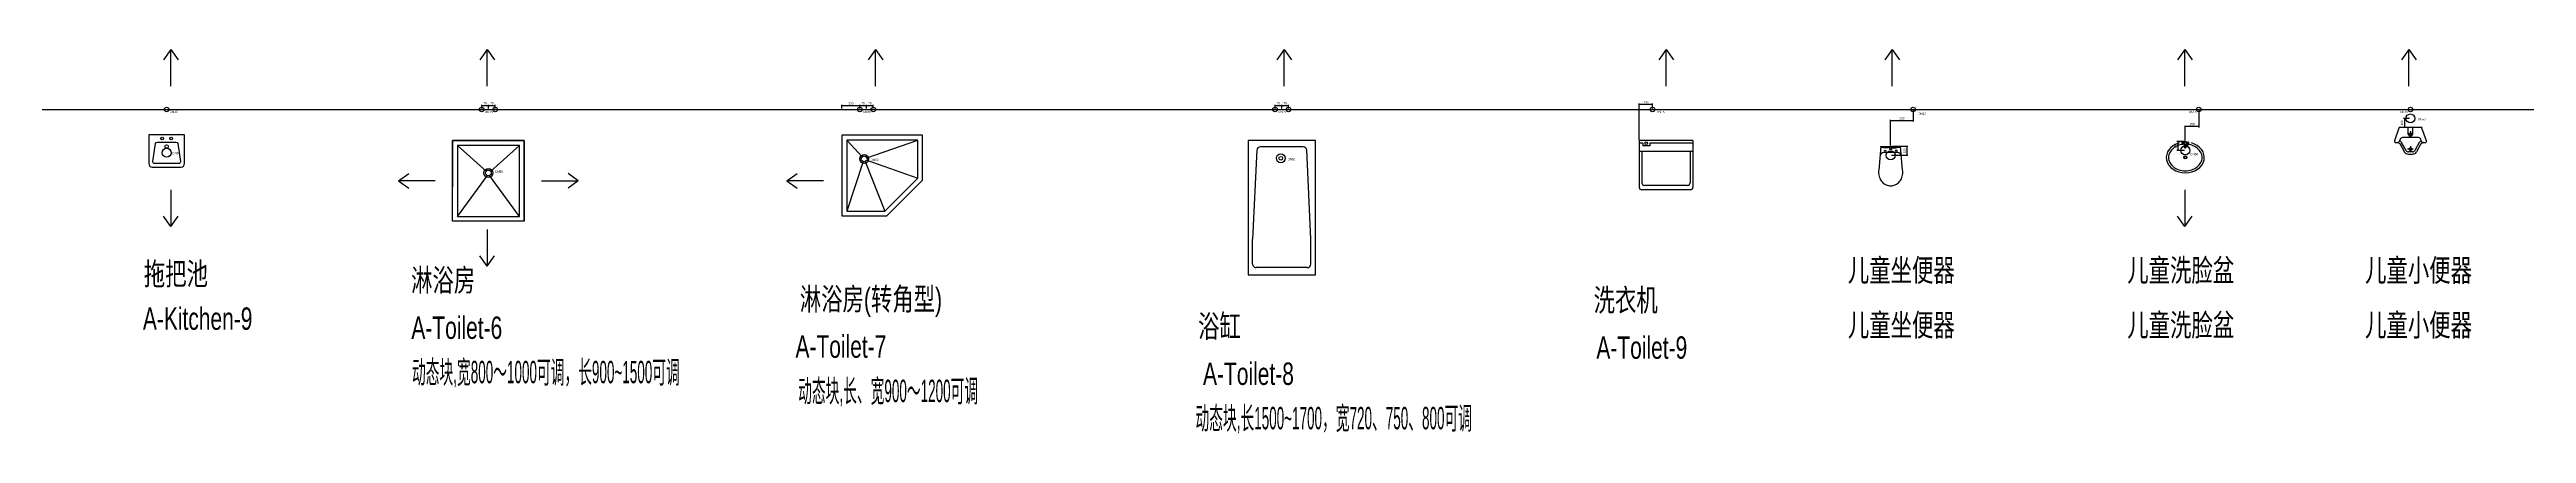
# Model space of a CAD drawing. Extents: x -84241 to 2571207, y -257003 to 1687411.
# Drawn here: x 10844 to 38492, y -257003 to -252718 of the extents above; entities that cross this region are included whole.
import ezdxf
from ezdxf.enums import TextEntityAlignment as Align

# ---------------------------------------------------------------- set-up
doc = ezdxf.new("R2010")
doc.units = 0
doc.header["$LTSCALE"] = 1000
doc.layers.get('0').update_dxf_attribs({"linetype": 'CONTINUOUS'})
doc.layers.get('Defpoints').update_dxf_attribs({"linetype": 'CONTINUOUS'})
for name, color, linetype in [('AD-NAME-ROOM', 9, 'CONTINUOUS'), ('AE-EQPM-KICH', 84, 'CONTINUOUS'), ('AE-EQPM-TOLT', 70, 'CONTINUOUS')]:
    doc.layers.add(name, color=color, linetype=linetype)
doc.styles.add('TH-STYLE1', font='', dxfattribs={"width": 0.8})
doc.styles.get('TH-STYLE1').set_extended_font_data('华文仿宋')
doc.dimstyles.new('TH-DIM10', dxfattribs={"dimscale": 10, "dimtxt": 2.5, "dimasz": 2, "dimexe": 1, "dimexo": 1, "dimgap": 1.5, "dimtad": 1, "dimdec": 3, "dimdsep": 46, "dimtxsty": 'TH-STYLE1', "dimblk1": 'ARCHTICK', "dimblk2": 'ARCHTICK', "dimsah": 1, "dimcen": -1, "dimclrd": 256, "dimclre": 256, "dimclrt": 256, "dimazin": 0, "dimtfac": 1, "dimtdec": 3, "dimtix": 1, "dimtmove": 2, "dimatfit": 0, "dimldrblk": 'ARCHTICK', "dimfxl": 2, "dimtolj": 1, "dimtzin": 0, "dimlwd": -1, "dimlwe": -1, "dimarcsym": 0})

# ---------------------------------------------------------------- blocks, each defined once
blk = doc.blocks.new('A-Kitchen-9')
at = {"ltscale": 0.6}
blk.add_line((400, -320), (400, 0), dxfattribs=at)
blk.add_lwpolyline([(400, 0), (0, 0), (0, -320, 0.414214), (40, -360), (360, -360, 0.414214), (400, -320)], format="xyb", dxfattribs=at)
blk.add_lwpolyline([(400, 0), (0, 0), (0, -320, 0.414214), (40, -360), (360, -360, 0.414214), (400, -320)], format="xyb", dxfattribs=at)
blk.add_lwpolyline([(323, -97), (356, -297, -0.463455), (336, -320), (64, -320, -0.463455), (44, -297), (77, -97, -0.366629), (97, -80), (303, -80, -0.366629)], format="xyb", close=True, dxfattribs=at)
blk.add_lwpolyline([(323, -97), (356, -297, -0.463455), (336, -320), (64, -320, -0.463455), (44, -297), (77, -97, -0.366629), (97, -80), (303, -80, -0.366629)], format="xyb", close=True, dxfattribs=at)
for centre, radius in [((150, -40), 15), ((200, -130), 20), ((250, -40), 15)]:
    blk.add_circle(centre, radius, dxfattribs=at)
blk = doc.blocks.new('*U452')
for p, q in [((0, 800), (0, 0)), ((900, 800), (0, 800)), ((53, 747), (53, 53)), ((847, 747), (53, 747)), ((341, 426), (53, 747)), ((847, 747), (391, 412)), ((341, 374), (53, 53)), ((847, 53), (391, 390)), ((0, 0), (518, 0)), ((53, 53), (496, 53))]:
    blk.add_line(p, q)
blk.add_lwpolyline([(900, 800), (900, 0), (0, 0), (0, 800), (900, 800)])
blk.add_lwpolyline([(53, 53), (847, 53), (847, 747), (53, 747)], close=True)
blk.add_circle((361, 400), 32.3)
blk = doc.blocks.new('*U453')
for p, q in [((0, 0), (0, -900)), ((900, 0), (0, 0)), ((0, 0), (0, -900)), ((900, 0), (0, 0)), ((900, -500), (900, 0)), ((900, -500), (900, 0)), ((53, -53), (53, -847)), ((847, -53), (53, -53)), ((53, -53), (53, -847)), ((847, -53), (53, -53)), ((226, -240), (53, -53)), ((278, -276), (847, -478)), ((279, -252), (847, -53)), ((847, -478), (847, -53)), ((237, -293), (53, -847)), ((261, -293), (478, -847)), ((478, -847), (847, -478)), ((500, -900), (900, -500)), ((0, -900), (500, -900)), ((0, -900), (500, -900)), ((53, -847), (478, -847)), ((53, -847), (478, -847))]:
    blk.add_line(p, q)
blk.add_circle((248, -263), 32.3)
blk = doc.blocks.new('A-Toilet-9')
for p, q in [((-300, 0), (-300, 520)), ((-270, 550), (270, 550)), ((-270, 120), (-270, 470)), ((-240, 500), (240, 500)), ((270, 120), (270, 470)), ((300, 0), (300, 520)), ((-300, 120), (300, 120)), ((-300, 30), (180, 30)), ((-300, 0), (300, 0)), ((180, 60), (260, 60)), ((180, 30), (180, 60)), ((260, 30), (260, 60)), ((260, 30), (300, 30))]:
    blk.add_line(p, q)
blk.add_circle((220, 30), 15)
for centre, start, end in [((-270, 520), 90, 180), ((-240, 470), 90, 180), ((240, 470), 0, 90), ((270, 520), 0, 90)]:
    blk.add_arc(centre, 30, start, end)
blk = doc.blocks.new('_ArchTick')
at = {"color": 0, "linetype": 'ByBlock', "const_width": 0.4}
blk.add_lwpolyline([(-0.5, -0.5), (0.5, 0.5)], dxfattribs=at)
blk = doc.blocks.new('*D474')
at = {"transparency": 16777216}
for p, q in [((15743, -253377), (15743, -253335)), ((15818, -253345), (15743, -253345)), ((15818, -253377), (15818, -253335))]:
    blk.add_line(p, q, dxfattribs=at)
at = {"layer": 'Defpoints', "color": 0, "transparency": 16777216}
for p in [(15743, -253345), (15743, -253387), (15818, -253387)]:
    blk.add_point(p, dxfattribs=at)
at = {"transparency": 16777216, "xscale": 10, "yscale": 10, "zscale": 10, "rotation": 180}
blk.add_blockref('_ArchTick', (15743, -253345), dxfattribs=at)
at = {"transparency": 16777216, "xscale": 10, "yscale": 10, "zscale": 10}
blk.add_blockref('_ArchTick', (15818, -253345), dxfattribs=at)
at = {"transparency": 16777216, "insert": (15781, -253317), "char_height": 25, "attachment_point": 5, "style": 'TH-STYLE1'}
blk.add_mtext('\\A1;75', dxfattribs=at)
blk = doc.blocks.new('*D475')
at = {"transparency": 16777216}
for p, q in [((15668, -253377), (15668, -253335)), ((15743, -253345), (15668, -253345)), ((15743, -253377), (15743, -253335))]:
    blk.add_line(p, q, dxfattribs=at)
at = {"layer": 'Defpoints', "color": 0, "transparency": 16777216}
for p in [(15668, -253345), (15668, -253387), (15743, -253387)]:
    blk.add_point(p, dxfattribs=at)
at = {"transparency": 16777216, "xscale": 10, "yscale": 10, "zscale": 10, "rotation": 180}
blk.add_blockref('_ArchTick', (15668, -253345), dxfattribs=at)
at = {"transparency": 16777216, "xscale": 10, "yscale": 10, "zscale": 10}
blk.add_blockref('_ArchTick', (15743, -253345), dxfattribs=at)
at = {"transparency": 16777216, "insert": (15706, -253317), "char_height": 25, "attachment_point": 5, "style": 'TH-STYLE1'}
blk.add_mtext('\\A1;75', dxfattribs=at)
blk = doc.blocks.new('*D476')
at = {"transparency": 16777216}
for p, q in [((19964, -253377), (19964, -253335)), ((20039, -253345), (19964, -253345)), ((20039, -253377), (20039, -253335))]:
    blk.add_line(p, q, dxfattribs=at)
at = {"layer": 'Defpoints', "color": 0, "transparency": 16777216}
for p in [(19964, -253345), (19964, -253387), (20039, -253387)]:
    blk.add_point(p, dxfattribs=at)
at = {"transparency": 16777216, "xscale": 10, "yscale": 10, "zscale": 10, "rotation": 180}
blk.add_blockref('_ArchTick', (19964, -253345), dxfattribs=at)
at = {"transparency": 16777216, "xscale": 10, "yscale": 10, "zscale": 10}
blk.add_blockref('_ArchTick', (20039, -253345), dxfattribs=at)
at = {"transparency": 16777216, "insert": (20001, -253317), "char_height": 25, "attachment_point": 5, "style": 'TH-STYLE1'}
blk.add_mtext('\\A1;75', dxfattribs=at)
blk = doc.blocks.new('*D477')
at = {"transparency": 16777216}
for p, q in [((19889, -253377), (19889, -253335)), ((19964, -253345), (19889, -253345)), ((19964, -253377), (19964, -253335))]:
    blk.add_line(p, q, dxfattribs=at)
at = {"layer": 'Defpoints', "color": 0, "transparency": 16777216}
for p in [(19889, -253345), (19889, -253387), (19964, -253387)]:
    blk.add_point(p, dxfattribs=at)
at = {"transparency": 16777216, "xscale": 10, "yscale": 10, "zscale": 10, "rotation": 180}
blk.add_blockref('_ArchTick', (19889, -253345), dxfattribs=at)
at = {"transparency": 16777216, "xscale": 10, "yscale": 10, "zscale": 10}
blk.add_blockref('_ArchTick', (19964, -253345), dxfattribs=at)
at = {"transparency": 16777216, "insert": (19926, -253317), "char_height": 25, "attachment_point": 5, "style": 'TH-STYLE1'}
blk.add_mtext('\\A1;75', dxfattribs=at)
blk = doc.blocks.new('*D478')
at = {"transparency": 16777216}
for p, q in [((19689, -253377), (19689, -253335)), ((19889, -253345), (19689, -253345)), ((19889, -253377), (19889, -253335))]:
    blk.add_line(p, q, dxfattribs=at)
at = {"layer": 'Defpoints', "color": 0, "transparency": 16777216}
for p in [(19689, -253345), (19689, -253387), (19889, -253387)]:
    blk.add_point(p, dxfattribs=at)
at = {"transparency": 16777216, "xscale": 10, "yscale": 10, "zscale": 10, "rotation": 180}
blk.add_blockref('_ArchTick', (19689, -253345), dxfattribs=at)
at = {"transparency": 16777216, "xscale": 10, "yscale": 10, "zscale": 10}
blk.add_blockref('_ArchTick', (19889, -253345), dxfattribs=at)
at = {"transparency": 16777216, "insert": (19789, -253317), "char_height": 25, "attachment_point": 5, "style": 'TH-STYLE1'}
blk.add_mtext('\\A1;200', dxfattribs=at)
blk = doc.blocks.new('*U449')
for p, q in [((70, 614), (70, 136)), ((1100, 700), (105, 654)), ((1378, 700), (1100, 700)), ((1418, 660), (1418, 90)), ((105, 96), (1100, 50)), ((1378, 50), (1100, 50))]:
    blk.add_line(p, q)
for points in [[(1500, 750), (0, 750)], [(0, 750), (0, 0)], [(1500, 0), (1500, 750)], [(0, 0), (1500, 0)]]:
    blk.add_lwpolyline(points)
blk.add_circle((197, 364), 20)
for centre, start, end in [((110, 614), 96.6325, 180), ((1378, 660), 0, 90), ((110, 136), 180, 263.3675), ((1378, 90), 270, 0)]:
    blk.add_arc(centre, 40, start, end)
blk = doc.blocks.new('*D479')
at = {"transparency": 16777216}
for p, q in [((24599, -253377), (24599, -253335)), ((24674, -253345), (24599, -253345)), ((24674, -253377), (24674, -253335))]:
    blk.add_line(p, q, dxfattribs=at)
at = {"layer": 'Defpoints', "color": 0, "transparency": 16777216}
for p in [(24599, -253345), (24599, -253387), (24674, -253387)]:
    blk.add_point(p, dxfattribs=at)
at = {"transparency": 16777216, "xscale": 10, "yscale": 10, "zscale": 10, "rotation": 180}
blk.add_blockref('_ArchTick', (24599, -253345), dxfattribs=at)
at = {"transparency": 16777216, "xscale": 10, "yscale": 10, "zscale": 10}
blk.add_blockref('_ArchTick', (24674, -253345), dxfattribs=at)
at = {"transparency": 16777216, "insert": (24636, -253317), "char_height": 25, "attachment_point": 5, "style": 'TH-STYLE1'}
blk.add_mtext('\\A1;75', dxfattribs=at)
blk = doc.blocks.new('*D480')
at = {"transparency": 16777216}
for p, q in [((24524, -253377), (24524, -253335)), ((24599, -253345), (24524, -253345)), ((24599, -253377), (24599, -253335))]:
    blk.add_line(p, q, dxfattribs=at)
at = {"layer": 'Defpoints', "color": 0, "transparency": 16777216}
for p in [(24524, -253345), (24524, -253387), (24599, -253387)]:
    blk.add_point(p, dxfattribs=at)
at = {"transparency": 16777216, "xscale": 10, "yscale": 10, "zscale": 10, "rotation": 180}
blk.add_blockref('_ArchTick', (24524, -253345), dxfattribs=at)
at = {"transparency": 16777216, "xscale": 10, "yscale": 10, "zscale": 10}
blk.add_blockref('_ArchTick', (24599, -253345), dxfattribs=at)
at = {"transparency": 16777216, "insert": (24561, -253317), "char_height": 25, "attachment_point": 5, "style": 'TH-STYLE1'}
blk.add_mtext('\\A1;75', dxfattribs=at)
blk = doc.blocks.new('*D481')
at = {"transparency": 16777216}
for p, q in [((28587, -253724), (28587, -253322)), ((28737, -253332), (28587, -253332)), ((28737, -253377), (28737, -253322))]:
    blk.add_line(p, q, dxfattribs=at)
at = {"layer": 'Defpoints', "color": 0, "transparency": 16777216}
for p in [(28587, -253332), (28737, -253387), (28587, -253734)]:
    blk.add_point(p, dxfattribs=at)
at = {"transparency": 16777216, "xscale": 10, "yscale": 10, "zscale": 10, "rotation": 180}
blk.add_blockref('_ArchTick', (28587, -253332), dxfattribs=at)
at = {"transparency": 16777216, "xscale": 10, "yscale": 10, "zscale": 10}
blk.add_blockref('_ArchTick', (28737, -253332), dxfattribs=at)
at = {"transparency": 16777216, "insert": (28662, -253304), "char_height": 25, "attachment_point": 5, "style": 'TH-STYLE1'}
blk.add_mtext('\\A1;150', dxfattribs=at)
blk = doc.blocks.new('*D498')
at = {"transparency": 16777216}
for p, q in [((31395, -253788), (31395, -253501)), ((31395, -253511), (31645, -253511)), ((31645, -253397), (31645, -253521))]:
    blk.add_line(p, q, dxfattribs=at)
at = {"layer": 'Defpoints', "color": 0, "transparency": 16777216}
for p in [(31645, -253387), (31645, -253511), (31395, -253798)]:
    blk.add_point(p, dxfattribs=at)
at = {"transparency": 16777216, "xscale": 10, "yscale": 10, "zscale": 10, "rotation": 180}
blk.add_blockref('_ArchTick', (31395, -253511), dxfattribs=at)
at = {"transparency": 16777216, "xscale": 10, "yscale": 10, "zscale": 10}
blk.add_blockref('_ArchTick', (31645, -253511), dxfattribs=at)
at = {"transparency": 16777216, "insert": (31520, -253484), "char_height": 25, "attachment_point": 5, "style": 'TH-STYLE1'}
blk.add_mtext('\\A1;250', dxfattribs=at)
blk = doc.blocks.new('*D499')
at = {"transparency": 16777216}
for p, q in [((31405, -253798), (31587, -253798)), ((31577, -253798), (31577, -253898)), ((31405, -253898), (31587, -253898))]:
    blk.add_line(p, q, dxfattribs=at)
at = {"layer": 'Defpoints', "color": 0, "transparency": 16777216}
for p in [(31395, -253798), (31395, -253898), (31577, -253898)]:
    blk.add_point(p, dxfattribs=at)
at = {"transparency": 16777216, "xscale": 10, "yscale": 10, "zscale": 10}
for p, rotation in [((31577, -253798), 90), ((31577, -253898), 270)]:
    blk.add_blockref('_ArchTick', p, dxfattribs=dict(at, rotation=rotation))
at = {"transparency": 16777216, "insert": (31550, -253848), "char_height": 25, "attachment_point": 5, "rotation": 90, "style": 'TH-STYLE1'}
blk.add_mtext('\\A1;100', dxfattribs=at)
blk = doc.blocks.new('*U459')
at = {"layer": 'AE-EQPM-TOLT'}
for p, q in [((-111, 0), (-133, -264)), ((-113, 0), (-113, -7)), ((-113, 0), (111, 0)), ((74, -70), (-74, -70)), ((-71, -47), (-53, -47)), ((71, -47), (53, -47))]:
    blk.add_line(p, q, dxfattribs=at)
at = {"layer": 'AE-EQPM-TOLT', "flags": 128}
for points in [[(133, -264), (111, 0), (111, -7)], [(71, -11), (34, -11), (-3, -11)]]:
    blk.add_lwpolyline(points, dxfattribs=at)
at = {"layer": 'AE-EQPM-TOLT'}
blk.add_circle((0, -29), 11.3, dxfattribs=at)
for centre, radius, start, end in [((31, -290), 166, 170.9474, 180), ((-74, -115), 45, 90, 170.9474), ((-110, -7), 3, 181.9987, 266.7733), ((-3, 5444), 5455, 268.8811, 270.0042), ((-53, 58), 73.8, 249.3847, 290.6153), ((-45, -59), 27.9, 156.1865, 203.8135), ((-78, -59), 27.9, 336.1865, 23.8135), ((41, 124), 140, 255.1108, 284.8892), ((78, -59), 27.9, 156.1865, 203.8135), ((71, 645), 656, 270.0013, 273.2258), ((45, -59), 27.9, 336.1865, 23.8135), ((74, -115), 45, 9.0526, 90), ((108, -7), 3, 273.2286, 357.9996), ((-31, -290), 166, 0, 9.0526), ((31, -290), 166, 180, 200.4451), ((16, -296), 150, 200.4451, 221.9872), ((6, -304), 137, 221.9872, 245.2863), ((0, -318), 122, 245.2863, 270), ((0, -318), 122, 270, 294.7137), ((-6, -304), 137, 294.7137, 318.0128), ((-16, -296), 150, 318.0128, 339.5549), ((-31, -290), 166, 339.5549, 0)]:
    blk.add_arc(centre, radius, start, end, dxfattribs=at)
blk = doc.blocks.new('*U460')
at = {"layer": 'AE-EQPM-TOLT'}
for p, q in [((-13, -21), (-13, -13)), ((-13, -21), (-13, -13)), ((13, -21), (13, -13)), ((13, -21), (13, -13))]:
    blk.add_line(p, q, dxfattribs=at)
for centre, radius in [((0, -177), 16), ((0, -177), 16), ((0, -21), 13.4), ((0, -21), 13.4), ((0, -177), 12), ((0, -177), 12)]:
    blk.add_circle(centre, radius, dxfattribs=at)
for centre, radius, start, end in [((0, -13), 13.4, 0, 180), ((0, -13), 13.4, 0, 180), ((-70, -179), 118, 152.2483, 180), ((-70, -179), 118, 152.2483, 180), ((-70, -179), 118, 180, 207.7517), ((-70, -179), 118, 180, 207.7517), ((-36, -197), 156, 128.211, 152.2483), ((-36, -197), 156, 128.211, 152.2483), ((-36, -161), 156, 207.7517, 231.789), ((-36, -161), 156, 207.7517, 231.789), ((-14, -225), 192, 108.0603, 128.211), ((-14, -225), 192, 108.0603, 128.211), ((0, -269), 238, 92.6427, 108.0603), ((0, -269), 238, 92.6427, 108.0603), ((-32, -14), 8.05, 106.6096, 258.1648), ((-32, -14), 8.05, 106.6096, 258.1648), ((-51, 200), 207, 274.7069, 282.3732), ((-51, 200), 207, 274.7069, 282.3732), ((-60, -157), 138, 69.5809, 79.1873), ((-60, -157), 138, 69.5809, 79.1873), ((-305, -79), 298, 2.3982, 9.8992), ((-305, -79), 298, 2.3982, 9.8992), ((0, -64), 7.92, 201.7837, 338.2163), ((0, -64), 7.92, 201.7837, 338.2163), ((-80, -142), 133, 41.1747, 54.4673), ((-80, -142), 133, 41.1747, 54.4673), ((51, 200), 207, 257.6268, 265.2931), ((51, 200), 207, 257.6268, 265.2931), ((305, -79), 298, 173.2373, 177.6018), ((305, -79), 298, 173.2373, 177.6018), ((10, -34), 8.48, 278.226, 338.1076), ((10, -34), 8.48, 278.226, 338.1076), ((-80, -142), 136, 41.1747, 47.6859), ((-80, -142), 136, 41.1747, 47.6859), ((137, 28), 133, 201.8663, 215.1589), ((137, 28), 133, 201.8663, 215.1589), ((60, -157), 138, 100.8127, 108.64), ((60, -157), 138, 100.8127, 108.64), ((0, -269), 238, 71.9397, 85.6594), ((0, -269), 238, 71.9397, 85.6594), ((137, 28), 136, 208.6477, 215.1589), ((137, 28), 136, 208.6477, 215.1589), ((23, -51), 5.42, 231.6776, 24.656), ((23, -51), 5.42, 231.6776, 24.656), ((23, -51), 2.7, 231.6776, 24.656), ((23, -51), 2.7, 231.6776, 24.656), ((32, -14), 8.05, 281.8352, 73.3904), ((32, -14), 8.05, 281.8352, 73.3904), ((14, -225), 192, 51.789, 71.9397), ((14, -225), 192, 51.789, 71.9397), ((36, -197), 156, 27.7517, 51.789), ((36, -197), 156, 27.7517, 51.789), ((36, -161), 156, 308.211, 332.2483), ((36, -161), 156, 308.211, 332.2483), ((70, -179), 118, 0, 27.7517), ((70, -179), 118, 0, 27.7517), ((70, -179), 118, 332.2483, 0), ((70, -179), 118, 332.2483, 0), ((-14, -133), 192, 231.789, 251.9397), ((-14, -133), 192, 231.789, 251.9397), ((0, -89), 238, 251.9397, 270), ((0, -89), 238, 251.9397, 270), ((0, -89), 238, 270, 288.0603), ((0, -89), 238, 270, 288.0603), ((14, -133), 192, 288.0603, 308.211), ((14, -133), 192, 288.0603, 308.211)]:
    blk.add_arc(centre, radius, start, end, dxfattribs=at)
blk.add_ellipse((0, -179), major_axis=(212, 0), ratio=0.811321, start_param=1.893944, end_param=7.530834, dxfattribs=at)
blk.add_ellipse((0, -179), major_axis=(212, 0), ratio=0.811321, start_param=1.893944, end_param=7.530834, dxfattribs=at)
blk = doc.blocks.new('*D500')
at = {"transparency": 16777216}
for p, q in [((34834, -253397), (34834, -253588)), ((34684, -253734), (34684, -253568)), ((34834, -253578), (34684, -253578))]:
    blk.add_line(p, q, dxfattribs=at)
at = {"layer": 'Defpoints', "color": 0, "transparency": 16777216}
for p in [(34834, -253387), (34684, -253578), (34684, -253744)]:
    blk.add_point(p, dxfattribs=at)
at = {"transparency": 16777216, "xscale": 10, "yscale": 10, "zscale": 10, "rotation": 180}
blk.add_blockref('_ArchTick', (34684, -253578), dxfattribs=at)
at = {"transparency": 16777216, "xscale": 10, "yscale": 10, "zscale": 10}
blk.add_blockref('_ArchTick', (34834, -253578), dxfattribs=at)
at = {"transparency": 16777216, "insert": (34759, -253550), "char_height": 25, "attachment_point": 5, "style": 'TH-STYLE1'}
blk.add_mtext('\\A1;150', dxfattribs=at)
blk = doc.blocks.new('*D501')
at = {"transparency": 16777216}
for p, q in [((34674, -253744), (34589, -253744)), ((34599, -253744), (34599, -253844)), ((34674, -253844), (34589, -253844))]:
    blk.add_line(p, q, dxfattribs=at)
at = {"layer": 'Defpoints', "color": 0, "transparency": 16777216}
for p in [(34684, -253744), (34599, -253844), (34684, -253844)]:
    blk.add_point(p, dxfattribs=at)
at = {"transparency": 16777216, "xscale": 10, "yscale": 10, "zscale": 10}
for p, rotation in [((34599, -253744), 90), ((34599, -253844), 270)]:
    blk.add_blockref('_ArchTick', p, dxfattribs=dict(at, rotation=rotation))
at = {"transparency": 16777216, "insert": (34571, -253794), "char_height": 25, "attachment_point": 5, "rotation": 90, "style": 'TH-STYLE1'}
blk.add_mtext('\\A1;100', dxfattribs=at)
blk = doc.blocks.new('儿童小便器')
at = {"layer": 'AE-EQPM-TOLT'}
for p, q in [((-129, -7), (-178, -148)), ((-115, -132), (-121, -150)), ((120, 0), (-120, 0)), ((-120, -181), (-70, -270)), ((-49, -258), (-99, -169)), ((89, -114), (-89, -114)), ((32, -74), (-32, -74)), ((32, -242), (-32, -242)), ((-24, -74), (-24, 0)), ((22, -274), (-22, -274)), ((0, -43), (0, -106)), ((0, -210), (0, -274)), ((24, 0), (24, -74)), ((99, -169), (49, -258)), ((70, -270), (120, -181)), ((121, -150), (115, -132)), ((178, -148), (129, -7)), ((-22, -298), (22, -298))]:
    blk.add_line(p, q, dxfattribs=at)
at = {"layer": 'AE-EQPM-TOLT', "flags": 128}
for points in [[(-164, -168), (-146, -168), (-142, -168)], [(142, -168), (146, -168), (164, -168)]]:
    blk.add_lwpolyline(points, dxfattribs=at)
at = {"layer": 'AE-EQPM-TOLT'}
for centre, radius in [((0, -242), 16), ((0, -74), 13.7)]:
    blk.add_circle(centre, radius, dxfattribs=at)
for centre, radius, start, end in [((-164, -153), 15.2, 161.0754, 270), ((-146, -142), 26, 270, 341.0754), ((-142, -194), 26, 29.4348, 90), ((-120, -10), 9.87, 90, 161.0754), ((-142, -194), 50, 29.4348, 64.2704), ((-89, -141), 27, 90, 161.0754), ((-22, -244), 54.1, 209.4348, 270), ((-22, -244), 30.1, 209.4348, 270), ((0, -74), 23.6, 180, 0), ((22, -244), 30.1, 270, 330.5652), ((22, -244), 54.1, 270, 330.5652), ((89, -141), 27, 18.9246, 90), ((142, -194), 50, 115.7296, 150.5652), ((120, -10), 9.87, 18.9246, 90), ((142, -194), 26, 90, 150.5652), ((146, -142), 26, 198.9246, 270), ((164, -153), 15.2, 270, 18.9246)]:
    blk.add_arc(centre, radius, start, end, dxfattribs=at)
blk = doc.blocks.new('*D502')
at = {"transparency": 16777216}
for p, q in [((37187, -253487), (37120, -253487)), ((37130, -253487), (37130, -253587)), ((37187, -253587), (37120, -253587))]:
    blk.add_line(p, q, dxfattribs=at)
at = {"layer": 'Defpoints', "color": 0, "transparency": 16777216}
for p in [(37197, -253487), (37130, -253587), (37197, -253587)]:
    blk.add_point(p, dxfattribs=at)
at = {"transparency": 16777216, "xscale": 10, "yscale": 10, "zscale": 10}
for p, rotation in [((37130, -253487), 90), ((37130, -253587), 270)]:
    blk.add_blockref('_ArchTick', p, dxfattribs=dict(at, rotation=rotation))
at = {"transparency": 16777216, "insert": (37102, -253537), "char_height": 25, "attachment_point": 5, "rotation": 90, "style": 'TH-STYLE1'}
blk.add_mtext('\\A1;100', dxfattribs=at)

msp = doc.modelspace()

# ---------------------------------------------------------------- linework, layer by layer
at = {"color": 1}
for p, q in [((12197.0386, -252717.9692), (12115.2505, -252832.4304)), ((12197.0386, -253128.3678), (12197.0386, -252717.9692)), ((12197.0386, -252717.9692), (12278.8268, -252832.4304)), ((15727.6915, -252717.9692), (15645.9034, -252832.4304)), ((15727.6915, -253128.3678), (15727.6915, -252717.9692)), ((15727.6915, -252717.9692), (15809.4797, -252832.4304)), ((20062.1906, -252717.9692), (19980.4025, -252832.4304)), ((20062.1906, -253128.3678), (20062.1906, -252717.9692)), ((20062.1906, -252717.9692), (20143.9787, -252832.4304)), ((24626.5115, -252717.9692), (24544.7234, -252832.4304)), ((24626.5115, -253128.3678), (24626.5115, -252717.9692)), ((24626.5115, -252717.9692), (24708.2997, -252832.4304)), ((28889.5526, -252717.9692), (28807.7645, -252832.4304)), ((28889.5526, -253128.3678), (28889.5526, -252717.9692)), ((28889.5526, -252717.9692), (28971.3408, -252832.4304)), ((31412.7042, -252717.9692), (31330.9161, -252832.4304)), ((31412.7042, -253128.3678), (31412.7042, -252717.9692)), ((31412.7042, -252717.9692), (31494.4924, -252832.4304)), ((34677.894, -252717.9692), (34596.1059, -252832.4304)), ((34677.894, -253128.3678), (34677.894, -252717.9692)), ((34677.894, -252717.9692), (34759.6822, -252832.4304)), ((37180.2622, -252717.9692), (37098.4741, -252832.4304)), ((37180.2622, -253128.3678), (37180.2622, -252717.9692)), ((37180.2622, -252717.9692), (37262.0504, -252832.4304)), ((12197.0386, -254282.2049), (12197.0386, -254692.6035)), ((14739.9213, -254184.6707), (14854.3826, -254102.8826)), ((15150.3199, -254184.6707), (14739.9213, -254184.6707)), ((14739.9213, -254184.6707), (14854.3826, -254266.4588)), ((16335.8593, -254184.6707), (16746.2579, -254184.6707)), ((16746.2579, -254184.6707), (16631.7966, -254102.8826)), ((16746.2579, -254184.6707), (16631.7966, -254266.4588)), ((19074.4204, -254184.6707), (19188.8817, -254102.8826)), ((19484.819, -254184.6707), (19074.4204, -254184.6707)), ((19074.4204, -254184.6707), (19188.8817, -254266.4588)), ((34677.894, -254282.2049), (34677.894, -254692.6035)), ((12197.0386, -254692.6035), (12115.2505, -254578.1423)), ((12197.0386, -254692.6035), (12278.8268, -254578.1423)), ((34677.894, -254692.6035), (34596.1059, -254578.1423)), ((34677.894, -254692.6035), (34759.6822, -254578.1423)), ((15727.6915, -254725.1391), (15727.6915, -255135.5377)), ((15727.6915, -255135.5377), (15645.9034, -255021.0764)), ((15727.6915, -255135.5377), (15809.4797, -255021.0764))]:
    msp.add_line(p, q, dxfattribs=at)
msp.add_line((-16803.3785, -253387.2725), (52297.493, -253387.2725))
at = {"color": 5}
for centre in [(12151.5493, -253387.2725), (15818.0896, -253387.2725), (20038.8928, -253387.2725), (24673.5328, -253387.2725), (28737.3369, -253387.2725), (31645.2442, -253387.2725), (34833.9434, -253387.2725), (37196.7397, -253387.2725)]:
    msp.add_circle(centre, 25, dxfattribs=at)
at = {"color": 1}
for centre in [(15668.0896, -253387.2725), (19888.8928, -253387.2725), (24523.5328, -253387.2725)]:
    msp.add_circle(centre, 25, dxfattribs=at)
at = {"color": 4}
for centre in [(37196.7397, -253487.2725), (34683.9434, -253843.9353), (12151.5493, -253870.0275), (15743.0896, -254094.8568), (19937.3293, -253938.3137), (24587.9939, -253931.0398), (31395.2442, -253898.4185)]:
    msp.add_circle(centre, 50, dxfattribs=at)

# ---------------------------------------------------------------- block references
for name, p in [('*U459', (31395.2442, -253798.4185)), ('*U460', (34683.9434, -253743.9353)), ('儿童小便器', (37196.7397, -253587.2725))]:
    msp.add_blockref(name, p, dxfattribs=at)
at = {"layer": 'AE-EQPM-KICH', "linetype": 'ByBlock'}
msp.add_blockref('A-Kitchen-9', (11951.5493, -253670.0275), dxfattribs=at)
at = {"layer": 'AE-EQPM-TOLT'}
for name, p, rotation in [('*U452', (15343.0896, -253734.1059), 270), ('*U449', (24223.5328, -253734.1059), 270), ('A-Toilet-9', (28887.3369, -253734.1059), 180)]:
    msp.add_blockref(name, p, dxfattribs=dict(at, rotation=rotation))
msp.add_blockref('*U453', (19688.8928, -253675.4026), dxfattribs=at)

# ---------------------------------------------------------------- texts
at = {"char_height": 25, "attachment_point": 1, "style": 'TH-STYLE1'}
for s, insert in [('DN15', (12188.4417, -253400.4556)), ('DN15', (15705.7859, -253402.1604)), ('DN15', (19926.5891, -253402.1604)), ('DN15', (24561.2291, -253402.1604)), ('DN15', (28784.6579, -253402.1604)), ('DN15', (31703.5417, -253421.8606)), ('DN15', (34721.6397, -253402.1604)), ('DN15', (37084.4361, -253402.1604)), ('DN50', (37277.7373, -253484.5591)), ('DN50', (12216.7821, -253861.5817)), ('DN50', (15818.7676, -254067.775)), ('DN50', (20013.0073, -253936.838)), ('DN50', (24663.6719, -253929.5641)), ('DN50', (34741.6492, -253873.4046))]:
    msp.add_mtext_dynamic_manual_height_columns(s, width=125.787355, gutter_width=1250, heights=[0], dxfattribs=dict(at, insert=insert))
at = {"layer": 'AD-NAME-ROOM', "style": 'TH-STYLE1'}
for s, width, p in [('拖把池', 0.7, (12254.6201, -255346.154)), ('淋浴房', 0.7, (15237.6578, -255416.6943)), ('儿童坐便器', 0.7, (31513.8005, -255305.9671)), ('儿童洗脸盆', 0.7, (34632.622, -255305.9671)), ('儿童小便器', 0.7, (37287.0865, -255305.9671)), ('淋浴房(转角型)', 0.7, (20012.4486, -255627.1955)), ('洗衣机', 0.7, (28437.0582, -255638.6288)), ('A-Kitchen-9', 0.7, (12497.537, -255846.154)), ('A-Toilet-6', 0.7, (15390.0089, -255947.2871)), ('浴缸', 0.7, (23902.66, -255930.6442)), ('A-Toilet-7', 0.7, (19677.698, -256157.7883)), ('A-Toilet-9', 0.7, (28617.174, -256169.2216)), ('动态块,宽800～1000可调，长900~1500可调', 0.45, (16384.5396, -256442.3896)), ('A-Toilet-8', 0.7, (24226.5802, -256461.237)), ('动态块,长、宽900～1200可调', 0.45, (20204.6126, -256652.8908)), ('动态块,长1500~1700，宽720、750、800可调', 0.45, (25178.4144, -256956.3395))]:
    msp.add_text(s, height=250, dxfattribs=dict(at, width=width)).set_placement(p, align=Align.CENTER)
at = {"layer": 'AD-NAME-ROOM', "color": 1, "style": 'TH-STYLE1', "width": 0.7}
for s, p in [('儿童坐便器', (31513.8005, -255917.0439)), ('儿童洗脸盆', (34632.622, -255917.0439)), ('儿童小便器', (37287.0865, -255917.0439))]:
    msp.add_text(s, height=250, dxfattribs=at).set_placement(p, align=Align.CENTER)

# ---------------------------------------------------------------- dimensions: what is measured, and where the dimension line sits
for base, p1, p2, picture, middle in [((15668.0896, -253344.5193), (15743.0896, -253387.2725), (15668.0896, -253387.2725), '*D475', (15705.5896, -253316.7163)), ((15743.0896, -253344.5193), (15818.0896, -253387.2725), (15743.0896, -253387.2725), '*D474', (15780.5896, -253316.7163)), ((19888.8928, -253344.5193), (19963.8928, -253387.2725), (19888.8928, -253387.2725), '*D477', (19926.3928, -253316.7163)), ((19963.8928, -253344.5193), (20038.8928, -253387.2725), (19963.8928, -253387.2725), '*D476', (20001.3928, -253316.7163)), ((24523.5328, -253344.5193), (24598.5328, -253387.2725), (24523.5328, -253387.2725), '*D480', (24561.0328, -253316.7163)), ((24598.5328, -253344.5193), (24673.5328, -253387.2725), (24598.5328, -253387.2725), '*D479', (24636.0328, -253316.7163))]:
    dim = msp.add_linear_dim(base=base, p1=p1, p2=p2, dimstyle='TH-DIM10', override={"dimasz": 1})
    dim.commit()
    dim.dimension.update_dxf_attribs({"geometry": picture, "text_midpoint": middle})
at = {"color": 4}
for base, p1, p2, picture, middle in [((19688.8928, -253344.5193), (19888.8928, -253387.2725), (19688.8928, -253387.2725), '*D478', (19788.8928, -253316.7163)), ((28587.3369, -253331.5827), (28737.3369, -253387.2725), (28587.3369, -253734.1059), '*D481', (28662.3369, -253303.7796)), ((31645.2442, -253511.3238), (31395.2442, -253798.4185), (31645.2442, -253387.2725), '*D498', (31520.2442, -253483.5208)), ((34683.9434, -253577.7839), (34833.9434, -253387.2725), (34683.9434, -253743.9353), '*D500', (34758.9434, -253549.9809))]:
    dim = msp.add_linear_dim(base=base, p1=p1, p2=p2, dimstyle='TH-DIM10', override={"dimasz": 1}, dxfattribs=at)
    dim.commit()
    dim.dimension.update_dxf_attribs({"geometry": picture, "text_midpoint": middle})
for base, p1, p2, picture, middle in [((37129.8787, -253587.2725), (37196.7397, -253487.2725), (37196.7397, -253587.2725), '*D502', (37102.0756, -253537.2725)), ((31577.3462, -253898.4185), (31395.2442, -253798.4185), (31395.2442, -253898.4185), '*D499', (31549.5432, -253848.4185)), ((34598.7851, -253843.9353), (34683.9434, -253743.9353), (34683.9434, -253843.9353), '*D501', (34570.982, -253793.9353))]:
    dim = msp.add_linear_dim(base=base, p1=p1, p2=p2, angle=90, dimstyle='TH-DIM10', override={"dimasz": 1}, dxfattribs=at)
    dim.commit()
    dim.dimension.update_dxf_attribs({"geometry": picture, "text_midpoint": middle})

doc.saveas('drawing.dxf')
